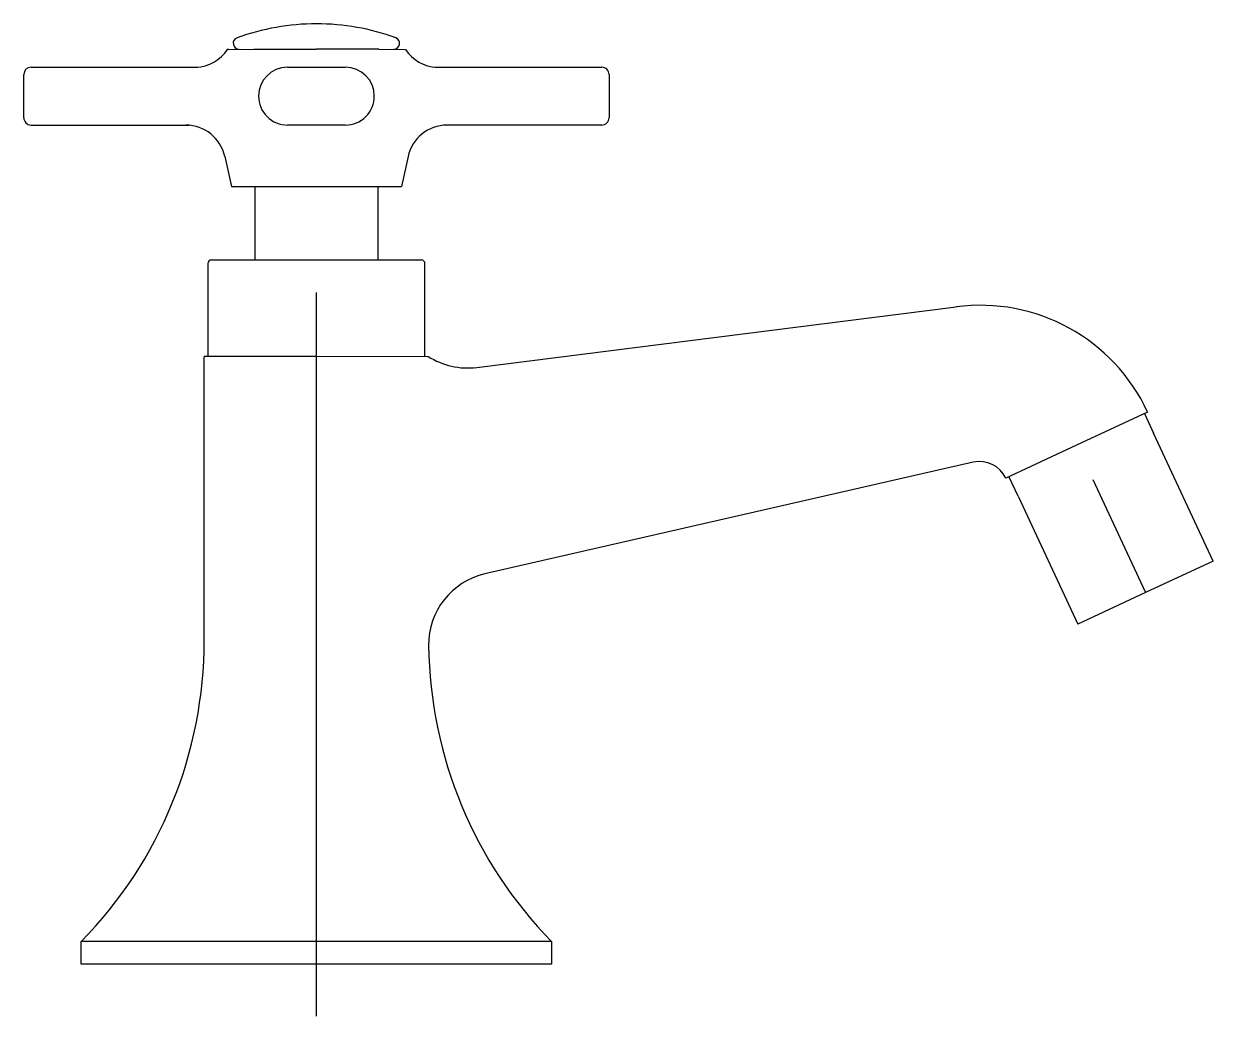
# Model space of a CAD drawing. Extents: x -556.619 to -556.454, y 0.398 to 0.536.
import ezdxf

# ---------------------------------------------------------------- set-up
doc = ezdxf.new("R2010")
doc.units = 0
doc.header["$LTSCALE"] = 0.2
doc.header["$MEASUREMENT"] = 0
doc.linetypes.add('AXES', pattern=[0.54, 0.3, -0.08, 0.08, -0.08])
doc.linetypes.add('CONTINU', pattern=[0])
doc.layers.get('0').update_dxf_attribs({"linetype": 'CONTINUOUS'})
doc.layers.add('DECA_EIXOS', color=5, linetype='AXES')

msp = doc.modelspace()

# ---------------------------------------------------------------- linework, layer by layer
at = {"linetype": 'CONTINU'}
for points in [[(-556.57842, 0.53554, 0.088083), (-556.58939, 0.53359)], [(-556.56744, 0.53359, 0.088094), (-556.57842, 0.53554)], [(-556.58939, 0.53359, 0.371974), (-556.5899, 0.5327)], [(-556.5899, 0.5327, 0.363693), (-556.58912, 0.53204)], [(-556.56772, 0.53204, 0.363565), (-556.56693, 0.5327)], [(-556.56693, 0.5327, 0.36821), (-556.56744, 0.53359)], [(-556.59507, 0.52954, 0.241071), (-556.5907, 0.532)], [(-556.59062, 0.53204, 0.264829), (-556.59071, 0.53199)], [(-556.56613, 0.532, 0.2411), (-556.56176, 0.52954)], [(-556.61786, 0.52954, 0.414213), (-556.61886, 0.52854)], [(-556.58242, 0.52954, 0.414018), (-556.58642, 0.52554)], [(-556.57042, 0.52554, 0.414019), (-556.57442, 0.52954)], [(-556.53797, 0.52854, 0.414214), (-556.53897, 0.52954)], [(-556.58642, 0.52554, 0.414593), (-556.58241, 0.52154)], [(-556.57442, 0.52154, 0.414964), (-556.57042, 0.52554)], [(-556.61886, 0.52254, 0.414214), (-556.61786, 0.52154)], [(-556.59109, 0.51722, 0.352361), (-556.59646, 0.52154)], [(-556.56037, 0.52154, 0.352363), (-556.56575, 0.51722)], [(-556.53897, 0.52154, 0.414214), (-556.53797, 0.52254)], [(-556.59292, 0.50291, 0.414236), (-556.59342, 0.50241)], [(-556.56342, 0.50241, 0.414223), (-556.56392, 0.50291)], [(-556.46354, 0.4819, 0.327407), (-556.49001, 0.49643)], [(-556.59382, 0.48961, 0.414214), (-556.59392, 0.48951)], [(-556.56296, 0.48959, 0.177271), (-556.55626, 0.48806)], [(-556.48315, 0.47276, 0.352065), (-556.48765, 0.47497)], [(-556.55514, 0.45952, 0.353141), (-556.56291, 0.44965)], [(-556.61092, 0.40873, 0.196262), (-556.59392, 0.45037)], [(-556.56291, 0.44965, 0.193259), (-556.54592, 0.40873)]]:
    msp.add_lwpolyline(points, format="xyb", dxfattribs=at)
for points in [[(-556.5907, 0.532), (-556.58705, 0.53204)], [(-556.58705, 0.53204), (-556.57842, 0.53204)], [(-556.56978, 0.53204), (-556.57842, 0.53204)], [(-556.56978, 0.53204), (-556.56613, 0.532)], [(-556.61786, 0.52954), (-556.5948, 0.52954)], [(-556.58242, 0.52954), (-556.57842, 0.52954)], [(-556.57842, 0.52954), (-556.57442, 0.52954)], [(-556.56203, 0.52954), (-556.53897, 0.52954)], [(-556.61886, 0.52554), (-556.61886, 0.52854)], [(-556.53797, 0.52854), (-556.53797, 0.52554)], [(-556.61886, 0.52254), (-556.61886, 0.52554)], [(-556.53797, 0.52554), (-556.53797, 0.52254)], [(-556.61786, 0.52154), (-556.59601, 0.52154)], [(-556.57842, 0.52154), (-556.58241, 0.52154)], [(-556.57442, 0.52154), (-556.57842, 0.52154)], [(-556.53897, 0.52154), (-556.56082, 0.52154)], [(-556.59109, 0.51722), (-556.59017, 0.51304)], [(-556.56575, 0.51722), (-556.56666, 0.51304)], [(-556.59017, 0.51304), (-556.58673, 0.51304)], [(-556.58692, 0.51304), (-556.58692, 0.50291)], [(-556.58673, 0.51304), (-556.57842, 0.51304)], [(-556.57842, 0.51304), (-556.5701, 0.51304)], [(-556.5701, 0.51304), (-556.56666, 0.51304)], [(-556.5701, 0.51304), (-556.56992, 0.51304)], [(-556.56992, 0.51304), (-556.56992, 0.50291)], [(-556.59342, 0.50241), (-556.59342, 0.48961)], [(-556.59292, 0.50291), (-556.57842, 0.50291)], [(-556.57842, 0.50291), (-556.56392, 0.50291)], [(-556.56342, 0.48959), (-556.56342, 0.50241)], [(-556.55626, 0.48806), (-556.49001, 0.49643)], [(-556.59392, 0.45037), (-556.59392, 0.48951)], [(-556.59382, 0.48961), (-556.57842, 0.48961)], [(-556.57842, 0.48961), (-556.56296, 0.48959)], [(-556.46354, 0.4819), (-556.47335, 0.47733)], [(-556.46399, 0.4817), (-556.46272, 0.47898)], [(-556.45448, 0.46131), (-556.46272, 0.47898)], [(-556.47335, 0.47733), (-556.48315, 0.47276)], [(-556.48765, 0.47497), (-556.55514, 0.45952)], [(-556.48144, 0.47025), (-556.4827, 0.47297)], [(-556.48144, 0.47025), (-556.4732, 0.45257)], [(-556.45448, 0.46131), (-556.46384, 0.45694)], [(-556.46384, 0.45694), (-556.4732, 0.45257)], [(-556.61092, 0.40561), (-556.61092, 0.40873)], [(-556.57842, 0.40873), (-556.61092, 0.40873)], [(-556.54592, 0.40873), (-556.57842, 0.40873)], [(-556.54592, 0.40873), (-556.54592, 0.40561)], [(-556.57842, 0.40561), (-556.61092, 0.40561)], [(-556.54592, 0.40561), (-556.57842, 0.40561)]]:
    msp.add_lwpolyline(points, dxfattribs=at)
at = {"layer": 'DECA_EIXOS'}
for points in [[(-556.57842, 0.39842), (-556.57842, 0.53554)], [(-556.47113, 0.47259), (-556.46384, 0.45694)]]:
    msp.add_lwpolyline(points, dxfattribs=at)

doc.saveas('drawing.dxf')
